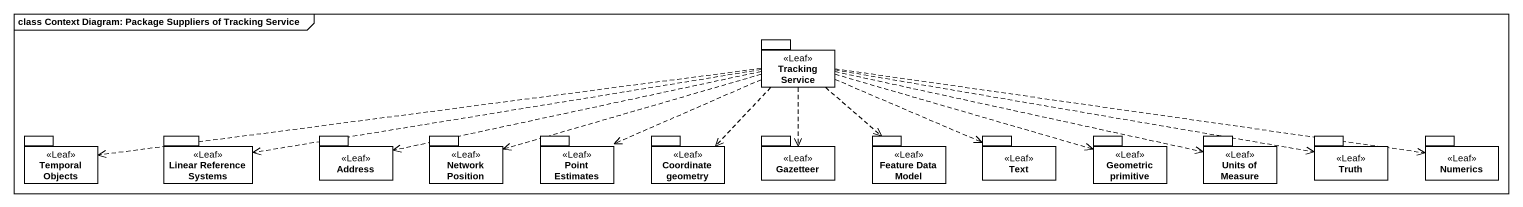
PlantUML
@startuml
mainframe class Context Diagram: Package Suppliers of Tracking Service
package "Tracking Service" as Tracking_Service <<Leaf>> {
}
package "Temporal Objects" as Temporal_Objects <<Leaf>> {
}
package "Linear Reference Systems" as Linear_Reference_Systems <<Leaf>> {
}
package Address <<Leaf>> {
}
package "Network Position" as Network_Position <<Leaf>> {
}
package "Point Estimates" as Point_Estimates <<Leaf>> {
}
package "Coordinate geometry" as Coordinate_geometry <<Leaf>> {
}
package Gazetteer <<Leaf>> {
}
package "Feature Data Model" as Feature_Data_Model <<Leaf>> {
}
package Text <<Leaf>> {
}
package "Geometric primitive" as Geometric_primitive <<Leaf>> {
}
package "Units of Measure" as Units_of_Measure <<Leaf>> {
}
package Truth <<Leaf>> {
}
package Numerics <<Leaf>> {
}
Tracking_Service .left.> Temporal_Objects
Tracking_Service .left.> Linear_Reference_Systems
Tracking_Service .left.> Address
Tracking_Service .left.> Network_Position
Tracking_Service .left.> Point_Estimates
Tracking_Service ..> Coordinate_geometry
Tracking_Service ..> Gazetteer
Tracking_Service ..> Feature_Data_Model
Tracking_Service .right.> Text
Tracking_Service .right.> Geometric_primitive
Tracking_Service .right.> Units_of_Measure
Tracking_Service .right.> Truth
Tracking_Service .right.> Numerics
@enduml
